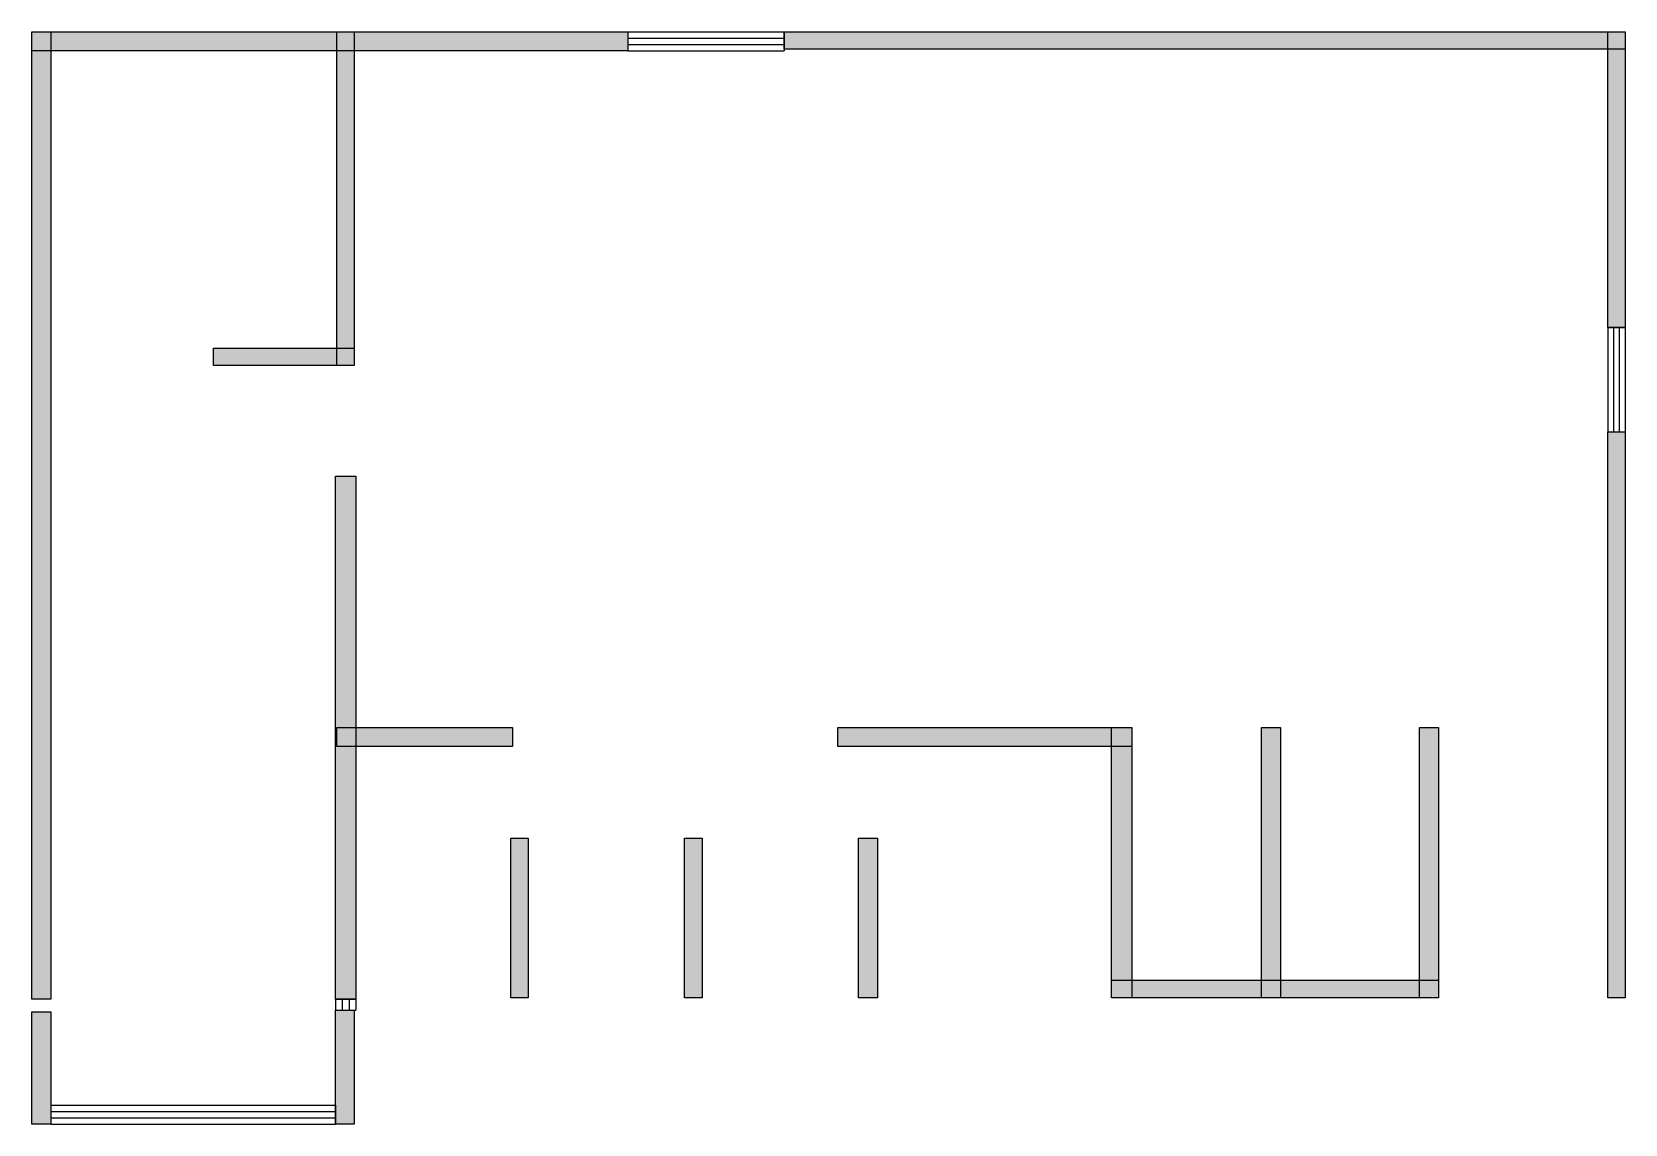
# Model space of a CAD drawing. Header units: millimetres. Extents: x 9 to 8879, y 0 to 6081.
import ezdxf

# ---------------------------------------------------------------- set-up
doc = ezdxf.new("R2010")
doc.units = ezdxf.units.MM
doc.layers.add('WALL', color=7, linetype='Continuous')
doc.layers.add('WINDOW', color=5, linetype='Continuous')

msp = doc.modelspace()

# ---------------------------------------------------------------- hatches: boundary and pattern name
at = {"layer": 'WALL'}
h = msp.add_hatch(color=256, dxfattribs=at)
h.dxf.hatch_style = 1
h.paths.add_polyline_path([(8.8, 6080.8), (3326.4, 6080.8), (3326.4, 5975.2), (8.8, 5975.2)])
h = msp.add_hatch(color=256, dxfattribs=at)
h.dxf.hatch_style = 1
h.paths.add_polyline_path([(8.8, 6080.8), (114.4, 6080.8), (114.4, 695.2), (8.8, 695.2)])
h = msp.add_hatch(color=256, dxfattribs=at)
h.dxf.hatch_style = 1
h.paths.add_polyline_path([(1707.2, 6080.8), (1804, 6080.8), (1804, 4224), (1707.2, 4224)])
h = msp.add_hatch(color=256, dxfattribs=at)
h.dxf.hatch_style = 1
h.paths.add_polyline_path([(4197.6, 6080.8), (8879.2, 6080.8), (8879.2, 5984), (4197.6, 5984)])
h = msp.add_hatch(color=256, dxfattribs=at)
h.dxf.hatch_style = 1
h.paths.add_polyline_path([(8782.4, 6080.8), (8879.2, 6080.8), (8879.2, 4435.2), (8782.4, 4435.2)])
h = msp.add_hatch(color=256, dxfattribs=at)
h.dxf.hatch_style = 1
h.paths.add_polyline_path([(1020.8, 4320.8), (1804, 4320.8), (1804, 4224), (1020.8, 4224)])
h = msp.add_hatch(color=256, dxfattribs=at)
h.dxf.hatch_style = 1
h.paths.add_polyline_path([(8782.4, 3854.4), (8879.2, 3854.4), (8879.2, 704), (8782.4, 704)])
h = msp.add_hatch(color=256, dxfattribs=at)
h.dxf.hatch_style = 1
h.paths.add_polyline_path([(1698.4, 3608), (1812.8, 3608), (1812.8, 695.2), (1698.4, 695.2)])
h = msp.add_hatch(color=256, dxfattribs=at)
h.dxf.hatch_style = 1
h.paths.add_polyline_path([(1707.2, 2208.8), (2684, 2208.8), (2684, 2103.2), (1707.2, 2103.2)])
h = msp.add_hatch(color=256, dxfattribs=at)
h.dxf.hatch_style = 1
h.paths.add_polyline_path([(4496.8, 2208.8), (6133.6, 2208.8), (6133.6, 2103.2), (4496.8, 2103.2)])
h = msp.add_hatch(color=256, dxfattribs=at)
h.dxf.hatch_style = 1
h.paths.add_polyline_path([(6019.2, 2208.8), (6133.6, 2208.8), (6133.6, 704), (6019.2, 704)])
h = msp.add_hatch(color=256, dxfattribs=at)
h.dxf.hatch_style = 1
h.paths.add_polyline_path([(6855.2, 2208.8), (6960.8, 2208.8), (6960.8, 704), (6855.2, 704)])
h = msp.add_hatch(color=256, dxfattribs=at)
h.dxf.hatch_style = 1
h.paths.add_polyline_path([(7735.2, 2208.8), (7840.8, 2208.8), (7840.8, 704), (7735.2, 704)])
h = msp.add_hatch(color=256, dxfattribs=at)
h.dxf.hatch_style = 1
h.paths.add_polyline_path([(2675.2, 1592.8), (2772, 1592.8), (2772, 704), (2675.2, 704)])
h = msp.add_hatch(color=256, dxfattribs=at)
h.dxf.hatch_style = 1
h.paths.add_polyline_path([(3643.2, 1592.8), (3740, 1592.8), (3740, 704), (3643.2, 704)])
h = msp.add_hatch(color=256, dxfattribs=at)
h.dxf.hatch_style = 1
h.paths.add_polyline_path([(4611.2, 1592.8), (4716.8, 1592.8), (4716.8, 704), (4611.2, 704)])
h = msp.add_hatch(color=256, dxfattribs=at)
h.dxf.hatch_style = 1
h.paths.add_polyline_path([(6019.2, 800.8), (7840.8, 800.8), (7840.8, 704), (6019.2, 704)])
h = msp.add_hatch(color=256, dxfattribs=at)
h.dxf.hatch_style = 1
h.paths.add_polyline_path([(8.8, 624.8), (114.4, 624.8), (114.4, 0), (8.8, 0)])
h = msp.add_hatch(color=256, dxfattribs=at)
h.dxf.hatch_style = 1
h.paths.add_polyline_path([(1698.4, 633.6), (1804, 633.6), (1804, 0), (1698.4, 0)])

# ---------------------------------------------------------------- linework, layer by layer
for points in [[(8.8, 6080.8), (3326.4, 6080.8), (3326.4, 5975.2), (8.8, 5975.2)], [(8.8, 6080.8), (114.4, 6080.8), (114.4, 695.2), (8.8, 695.2)], [(1707.2, 6080.8), (1804, 6080.8), (1804, 4224), (1707.2, 4224)], [(4197.6, 6080.8), (8879.2, 6080.8), (8879.2, 5984), (4197.6, 5984)], [(8782.4, 6080.8), (8879.2, 6080.8), (8879.2, 4435.2), (8782.4, 4435.2)], [(1020.8, 4320.8), (1804, 4320.8), (1804, 4224), (1020.8, 4224)], [(8782.4, 3854.4), (8879.2, 3854.4), (8879.2, 704), (8782.4, 704)], [(1698.4, 3608), (1812.8, 3608), (1812.8, 695.2), (1698.4, 695.2)], [(1707.2, 2208.8), (2684, 2208.8), (2684, 2103.2), (1707.2, 2103.2)], [(4496.8, 2208.8), (6133.6, 2208.8), (6133.6, 2103.2), (4496.8, 2103.2)], [(6019.2, 2208.8), (6133.6, 2208.8), (6133.6, 704), (6019.2, 704)], [(6855.2, 2208.8), (6960.8, 2208.8), (6960.8, 704), (6855.2, 704)], [(7735.2, 2208.8), (7840.8, 2208.8), (7840.8, 704), (7735.2, 704)], [(2675.2, 1592.8), (2772, 1592.8), (2772, 704), (2675.2, 704)], [(3643.2, 1592.8), (3740, 1592.8), (3740, 704), (3643.2, 704)], [(4611.2, 1592.8), (4716.8, 1592.8), (4716.8, 704), (4611.2, 704)], [(6019.2, 800.8), (7840.8, 800.8), (7840.8, 704), (6019.2, 704)], [(8.8, 624.8), (114.4, 624.8), (114.4, 0), (8.8, 0)], [(1698.4, 633.6), (1804, 633.6), (1804, 0), (1698.4, 0)]]:
    msp.add_lwpolyline(points, close=True, dxfattribs=at)
at = {"layer": 'WINDOW'}
for p, q in [((3326.4, 6080.8), (4197.6, 6080.8)), ((3326.4, 6080.8), (3326.4, 5975.2)), ((3326.4, 6045.6), (4197.6, 6045.6)), ((4197.6, 6080.8), (4197.6, 5975.2)), ((3326.4, 6010.4), (4197.6, 6010.4)), ((3326.4, 5975.2), (4197.6, 5975.2)), ((8782.4, 4435.2), (8782.4, 3854.4)), ((8782.4, 4435.2), (8879.2, 4435.2)), ((8814.7, 4435.2), (8814.7, 3854.4)), ((8846.9, 4435.2), (8846.9, 3854.4)), ((8879.2, 4435.2), (8879.2, 3854.4)), ((8782.4, 3854.4), (8879.2, 3854.4)), ((1698.4, 695.2), (1698.4, 633.6)), ((1698.4, 695.2), (1812.8, 695.2)), ((1698.4, 633.6), (1812.8, 633.6)), ((1736.5, 695.2), (1736.5, 633.6)), ((1774.7, 695.2), (1774.7, 633.6)), ((1812.8, 695.2), (1812.8, 633.6)), ((114.4, 105.6), (1698.4, 105.6)), ((114.4, 105.6), (114.4, 0)), ((1698.4, 105.6), (1698.4, 0)), ((114.4, 70.4), (1698.4, 70.4)), ((114.4, 35.2), (1698.4, 35.2)), ((114.4, 0), (1698.4, 0))]:
    msp.add_line(p, q, dxfattribs=at)

doc.saveas('drawing.dxf')
